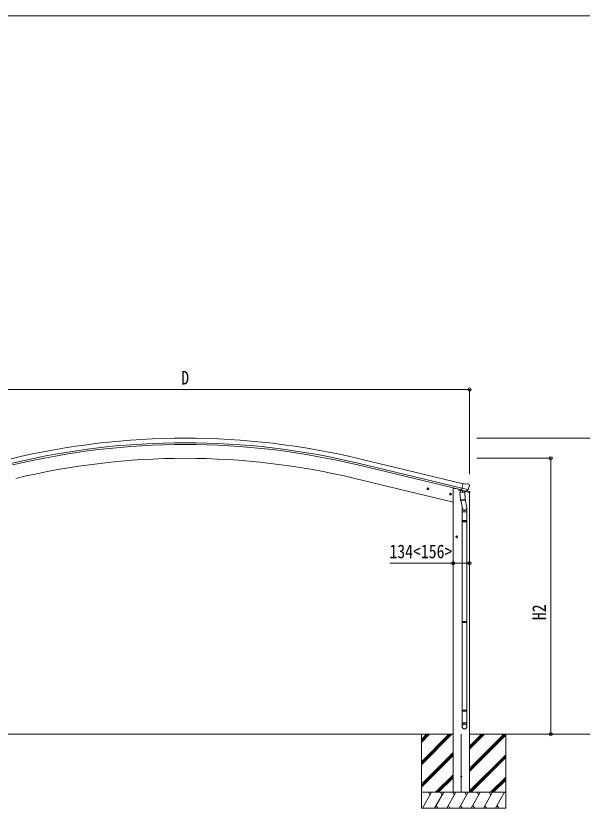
# Model space of a CAD drawing. Units: millimetres at full size, sheet at 1:30; details may follow other scales. Extents: x -8385 to 8479, y -5853 to 5787.
# Drawn here: x -5339 to 31, y -1719 to 5787 of the extents above; entities that cross this region are included whole.
import ezdxf
from ezdxf.enums import TextEntityAlignment as Align

# ---------------------------------------------------------------- set-up
doc = ezdxf.new("R2010")
doc.units = ezdxf.units.MM
doc.header["$LTSCALE"] = 30
doc.header["$PDMODE"] = 32
doc.header["$PDSIZE"] = 30
for name, color, linetype, lineweight in [('0-0_0', 7, 'Continuous', 9), ('0-1_本体', 4, 'Continuous', 9), ('0-2_部品', 7, 'Continuous', 9), ('0-8_PARTS2', 2, 'Continuous', 9), ('0-A_寸法', 6, 'Continuous', 9), ('F-0_240', 7, 'Continuous', 9)]:
    doc.layers.add(name, color=color, linetype=linetype, lineweight=lineweight)
doc.styles.add('ＭＳ ゴシック', font='')
doc.styles.get('ＭＳ ゴシック').set_extended_font_data('MS Gothic')

msp = doc.modelspace()

# ---------------------------------------------------------------- linework, layer by layer
at = {"layer": '0-0_0'}
for p, q in [((-6272.34, -1018.95), (-1193.19, -1018.95)), ((-1493.47, -1067.54), (-1444.87, -1018.94)), ((-1493.47, -1018.95), (-1493.47, -1718.95)), ((-1493.47, -1279.67), (-1232.74, -1018.95)), ((-1493.47, -1293.82), (-1218.6, -1018.95)), ((-1493.47, -1307.96), (-1204.46, -1018.95)), ((-1493.47, -1095.83), (-1416.59, -1018.95)), ((-1493.47, -1081.69), (-1430.73, -1018.95)), ((-1036.69, -1018.95), (-605.31, -1018.95)), ((-1036.69, -1343.39), (-712.24, -1018.95)), ((-1036.69, -1357.54), (-698.1, -1018.95)), ((-1036.69, -1159.55), (-896.09, -1018.95)), ((-1036.69, -1145.4), (-910.23, -1018.95)), ((-1036.69, -1131.26), (-924.37, -1018.95)), ((-1036.69, -1371.68), (-693.47, -1028.46)), ((-693.47, -1018.95), (-693.47, -1718.95)), ((-1493.47, -1491.81), (-1192.69, -1191.03)), ((-1493.47, -1505.95), (-1192.69, -1205.17)), ((-1493.47, -1520.09), (-1192.69, -1219.31)), ((-1036.69, -1555.52), (-693.47, -1212.31)), ((-1035.97, -1568.95), (-693.47, -1226.45)), ((-1021.83, -1568.95), (-693.47, -1240.59)), ((-1358.48, -1568.95), (-1192.69, -1403.16)), ((-1344.34, -1568.95), (-1192.69, -1417.3)), ((-837.98, -1568.95), (-693.47, -1424.44)), ((-1330.2, -1568.95), (-1192.69, -1431.44)), ((-823.84, -1568.95), (-693.47, -1438.58)), ((-809.7, -1568.95), (-693.47, -1452.72)), ((-693.47, -1568.95), (-1493.47, -1568.95)), ((-1483.18, -1718.95), (-1396.58, -1568.95)), ((-1411.58, -1594.93), (-1426.58, -1568.95)), ((-1367.71, -1718.95), (-1281.11, -1568.95)), ((-1296.11, -1594.93), (-1311.11, -1568.95)), ((-1252.24, -1718.95), (-1165.64, -1568.95)), ((-1180.64, -1594.93), (-1195.64, -1568.95)), ((-1160.47, -1568.95), (-1026.47, -1568.95)), ((-1136.77, -1718.95), (-1050.17, -1568.95)), ((-1065.17, -1594.93), (-1080.17, -1568.95)), ((-1021.3, -1718.95), (-934.7, -1568.95)), ((-949.7, -1594.93), (-964.7, -1568.95)), ((-905.83, -1718.95), (-819.23, -1568.95)), ((-849.23, -1568.95), (-834.23, -1594.93)), ((-790.36, -1718.95), (-703.76, -1568.95)), ((-1493.47, -1718.95), (-693.47, -1718.95)), ((-1352.71, -1692.97), (-1337.71, -1718.95)), ((-1237.24, -1692.97), (-1222.24, -1718.95)), ((-1121.77, -1692.97), (-1106.77, -1718.95)), ((-1006.3, -1692.97), (-991.3, -1718.95)), ((-890.83, -1692.97), (-875.83, -1718.95)), ((-775.36, -1692.97), (-760.36, -1718.95))]:
    msp.add_line(p, q, dxfattribs=at)
at = {"layer": '0-1_本体'}
for p, q in [((-2081.61, 1590.83), (-1098.36, 1354.78)), ((-2095.61, 1532.49), (-1112.37, 1296.43)), ((-2091.68, 1548.86), (-1108.44, 1312.8)), ((-1703.4, 1303.61), (-2126.19, 1405.11)), ((-1192.69, 1181), (-1703.4, 1303.61)), ((-1192.69, 1310.43), (-1172.69, 1310.43)), ((-1192.69, -1568.95), (-1192.69, 1310.43)), ((-1172.19, 1310.43), (-1138.92, 1302.45)), ((-1036.69, -1568.95), (-1036.69, 1271.29))]:
    msp.add_line(p, q, dxfattribs=at)
for radius in [7073, 7029.83, 7013, 6882]:
    msp.add_arc((-3732.76, -5286.74), radius, 76.5, 103.5, dxfattribs=at)
at = {"layer": '0-2_部品'}
for p, q in [((-1072.04, 1350.18), (-1097.97, 1356.41)), ((-1072.04, 1350.18), (-1058.78, 1352.88)), ((-1044.3, 1349.69), (-1057.48, 1352.86)), ((-1441.11, 1309.54), (-1421.66, 1304.87)), ((-1433.51, 1314.4), (-1438.68, 1308.96)), ((-1433.72, 1297.48), (-1429.05, 1316.93)), ((-1426.22, 1312.65), (-1433.51, 1314.4)), ((-1429.25, 1300.01), (-1424.08, 1305.45)), ((-1424.08, 1305.45), (-1426.22, 1312.65)), ((-1139.42, 1302.93), (-1139.42, 1299.77)), ((-1117.38, 1290.54), (-1135.58, 1294.91)), ((-1128.11, 1273.01), (-1082.42, 1276.2)), ((-1113.69, 1294.78), (-1127.01, 1279.46)), ((-1127.01, 1279.46), (-1126.57, 1273.12)), ((-1112.75, 1294.84), (-1113.69, 1294.78)), ((-1109.67, 1292.37), (-1111.2, 1292.74)), ((-1072.96, 1283.56), (-1109.67, 1292.37)), ((-1051.04, 1298.56), (-1108.54, 1312.37)), ((-1103.72, 1290.55), (-1102.69, 1275.94)), ((-1075.51, 1281.55), (-1101.32, 1275.11)), ((-1084.2, 1279.38), (-1083.97, 1276.1)), ((-1082.42, 1276.2), (-1077.75, 1209.37)), ((-1070.6, 1283.09), (-1078.12, 1284.89)), ((-1034.86, 1270.73), (-1077.68, 1281.01)), ((-1074.8, 1283.33), (-1074.75, 1282.59)), ((-1071.43, 1283.19), (-1072.96, 1283.56)), ((-1067.89, 1283.65), (-1051.51, 1298.14)), ((-1064.1, 1287.01), (-1037.16, 1280.54)), ((-1041.2, 1347.45), (-1037.34, 1341.15)), ((-1036.98, 1338.87), (-1037.26, 1337.72)), ((-1034.86, 1277.62), (-1034.86, 1270.73)), ((-1227.18, 1258.18), (-1207.74, 1253.51)), ((-1219.59, 1263.04), (-1224.76, 1257.6)), ((-1219.79, 1246.12), (-1215.13, 1265.57)), ((-1212.29, 1261.29), (-1219.59, 1263.04)), ((-1215.33, 1248.65), (-1210.16, 1254.09)), ((-1210.16, 1254.09), (-1212.29, 1261.29)), ((-1123.44, 1206.17), (-1128.11, 1273.01)), ((-1123.44, 1206.17), (-1077.75, 1209.37)), ((-1123.42, 1206.17), (-1122.54, 1193.48)), ((-1078.11, 1214.49), (-1063.57, 1126.62)), ((-1076.89, 1196.9), (-1077.76, 1209.37)), ((-1078.73, 1194.76), (-1120.43, 1191.85)), ((-1116.89, 1192.09), (-1104.27, 1117.3)), ((-1077.29, 1195.54), (-1077.28, 1195.54)), ((-1107.42, 1124.11), (-1107.42, 1089.46)), ((-1107.42, 1089.46), (-1061.42, 1089.46)), ((-1105.42, 1089.46), (-1105.42, 1006.8)), ((-1063.42, 1089.46), (-1063.42, 1006.8)), ((-1061.42, 1089.46), (-1061.42, 1123.81)), ((-1107.42, 1004.8), (-1106.42, 1006.8)), ((-1107.42, 1004.8), (-1061.42, 1004.8)), ((-1107.42, 1004.8), (-1107.42, 996.8)), ((-1107.42, 996.8), (-1061.42, 996.8)), ((-1107.42, 996.8), (-1106.42, 994.8)), ((-1106.42, 1006.8), (-1062.42, 1006.8)), ((-1106.42, 994.8), (-1062.42, 994.8)), ((-1105.42, 994.8), (-1105.42, 50.61)), ((-1063.42, 994.8), (-1063.42, 50.61)), ((-1061.42, 1004.8), (-1062.42, 1006.8)), ((-1168.93, 850.93), (-1148.93, 850.93)), ((-1162.68, 857.43), (-1166.43, 850.93)), ((-1155.17, 857.43), (-1162.68, 857.43)), ((-1158.93, 840.93), (-1158.93, 860.93)), ((-1151.42, 850.93), (-1155.17, 857.43)), ((-1155.17, 844.43), (-1151.42, 850.93)), ((-1107.42, 48.61), (-1106.42, 50.61)), ((-1107.42, 48.61), (-1061.42, 48.61)), ((-1107.42, 48.61), (-1107.42, 40.61)), ((-1107.42, 40.61), (-1061.42, 40.61)), ((-1107.42, 40.61), (-1106.42, 38.61)), ((-1106.42, 50.61), (-1062.42, 50.61)), ((-1106.42, 38.61), (-1062.42, 38.61)), ((-1105.42, 38.61), (-1105.42, -789.57)), ((-1063.42, 38.61), (-1063.42, -789.57)), ((-1061.42, 48.61), (-1062.42, 50.61)), ((-1107.42, -791.57), (-1106.42, -789.57)), ((-1107.42, -791.57), (-1061.42, -791.57)), ((-1107.42, -791.57), (-1107.42, -799.57)), ((-1107.42, -799.57), (-1061.42, -799.57)), ((-1107.42, -799.57), (-1106.42, -801.57)), ((-1106.42, -789.57), (-1062.42, -789.57)), ((-1106.42, -801.57), (-1062.42, -801.57)), ((-1105.42, -801.57), (-1105.42, -911.57)), ((-1063.42, -801.57), (-1063.42, -911.57)), ((-1061.42, -791.57), (-1062.42, -789.57)), ((-1107.42, -945.72), (-1107.42, -911.57)), ((-1107.42, -911.57), (-1061.42, -911.57)), ((-1061.42, -945.72), (-1061.42, -911.57))]:
    msp.add_line(p, q, dxfattribs=at)
for points in [[(-1103.4, 1290.96), (-1113.12, 1293.29), (-1097.97, 1356.41)], [(-1438.68, 1308.96), (-1436.55, 1301.76), (-1429.25, 1300.01)], [(-1103.4, 1290.96), (-1103.16, 1290.81), (-1078.4, 1284.86), (-1078.12, 1284.89)], [(-1050.77, 1299.14), (-1051.35, 1298.3), (-1051.51, 1298.14)], [(-1224.76, 1257.6), (-1222.63, 1250.4), (-1215.33, 1248.65)], [(-1061.42, 1004.8), (-1061.42, 996.8), (-1062.42, 994.8)], [(-1166.43, 850.93), (-1162.68, 844.43), (-1155.17, 844.43)], [(-1061.42, 48.61), (-1061.42, 40.61), (-1062.42, 38.61)], [(-1061.42, -791.57), (-1061.42, -799.57), (-1062.42, -801.57)]]:
    msp.add_lwpolyline(points, dxfattribs=at)
for centre, radius in [((-1431.38, 1307.2), 8.5), ((-1431.38, 1307.2), 7.7), ((-1431.38, 1307.2), 6.5), ((-1217.46, 1255.85), 8.5), ((-1217.46, 1255.85), 7.7), ((-1217.46, 1255.85), 6.5), ((-1158.93, 850.93), 8.5), ((-1158.93, 850.93), 7.7), ((-1158.93, 850.93), 6.5)]:
    msp.add_circle(centre, radius, dxfattribs=at)
at = {"layer": '0-2_部品', "color": 4}
msp.add_circle((-1115.19, -1418.95), 4.5, dxfattribs=at)
at = {"layer": '0-2_部品'}
for centre, radius, start, end in [((-1058.18, 1349.94), 3, 76.5, 101.5), ((-1134.42, 1299.77), 5, 180, 256.5), ((-1111.08, 1293.22), 0.5, 221.23754, 256.5), ((-1104.31, 1290.47), 0.604, 7.79405, 79.40158), ((-1075.75, 1282.52), 1, 284, 4), ((-1074.3, 1283.37), 0.5, 76.5, 184), ((-1071.32, 1283.68), 0.5, 256.5, 291.76246), ((-1234.06, 1384.97), 202.4, 334.90875, 346.5), ((-1045.46, 1344.83), 5, 31.5, 76.5), ((-1037.86, 1277.62), 3, 0, 76.5), ((-1101.67, 1276.08), 1.03, 188.03431, 289.96103), ((-1120.57, 1193.84), 2, 190.53157, 274), ((-1078.87, 1196.76), 2, 274, 322.59038), ((-1078.83, 1196.73), 1.95, 322.52234, 4.95983), ((-1091.42, 1123.81), 30, 0, 2.54858)]:
    msp.add_arc(centre, radius, start, end, dxfattribs=at)
for centre, major_axis, ratio, start_param, end_param in [((-1069.9, 1286.01), (0.73, -2.92), 0.997631, 5.8041905, 5.8929484), ((-1069.93, 1286.14), (-2.63, 3.16), 0.650902, 2.1145521, 2.1873627), ((-1069.88, 1285.91), (0.73, -2.92), 0.997631, 5.965759, 6.7621801), ((-1039.9, 1339.58), (1.57, -2.57), 0.99628, 0.7835347, 1.5707963), ((-1084.42, 1124.11), (-23, 0), 0.996195, 6.0000678, 10.0103449), ((-1084.42, 1124.11), (-21, 0), 0.996195, 0.3319459, 3.3482706), ((-1084.42, -943.97), (23, 0), 0.996195, 6.2831853, 9.424778), ((-1084.42, -945.72), (23, 0), 0.996195, 6.2831853, 9.424778), ((-1084.42, -945.72), (0, -23.43), 0.981806, 4.712389, 7.8539816)]:
    msp.add_ellipse(centre, major_axis=major_axis, ratio=ratio, start_param=start_param, end_param=end_param, dxfattribs=at)
msp.add_ellipse((-1084.42, -945.72), major_axis=(-21, 0), ratio=0.996195, dxfattribs=at)
at = {"layer": '0-8_PARTS2'}
msp.add_line((-1115.19, -1016.45), (-1115.19, -1571.45), dxfattribs=at)
at = {"layer": '0-A_寸法'}
for p, q in [((-6428.84, 2247.95), (-1036.82, 2247.95)), ((-1036.82, 2247.95), (-1036.82, 1445.62)), ((339.76, 1786.26), (-966.67, 1786.26)), ((-266.22, 1595.26), (-966.67, 1595.26)), ((-266.22, -1018.95), (-266.22, 1595.26)), ((-1792.69, 602.3), (-1192.69, 602.3)), ((-1192.69, 602.3), (-1036.69, 602.3)), ((-266.22, -1018.95), (-660.46, -1018.95)), ((339.76, -1018.95), (-266.22, -1018.95))]:
    msp.add_line(p, q, dxfattribs=at)
for p in [(-1036.82, 2247.95), (-266.22, 1595.26), (-1192.69, 602.3), (-1036.69, 602.3), (-266.22, -1018.95)]:
    msp.add_point(p, dxfattribs=at)
at = {"layer": 'F-0_240', "color": 5}
msp.add_line((-8385.45, 5787.34), (8054.55, 5787.34), dxfattribs=at)

# ---------------------------------------------------------------- texts
at = {"layer": '0-A_寸法', "color": 7, "style": 'ＭＳ ゴシック', "width": 0.85}
for s, p in [('D', (-3770.83, 2255.95)), ('134<156>', (-1796.69, 610.3))]:
    msp.add_text(s, height=129, dxfattribs=at).set_placement(p, align=Align.BOTTOM_LEFT)
msp.add_text('H2', height=129, rotation=90, dxfattribs=at).set_placement((-274.22, 62.16), align=Align.BOTTOM_LEFT)

doc.saveas('drawing.dxf')
